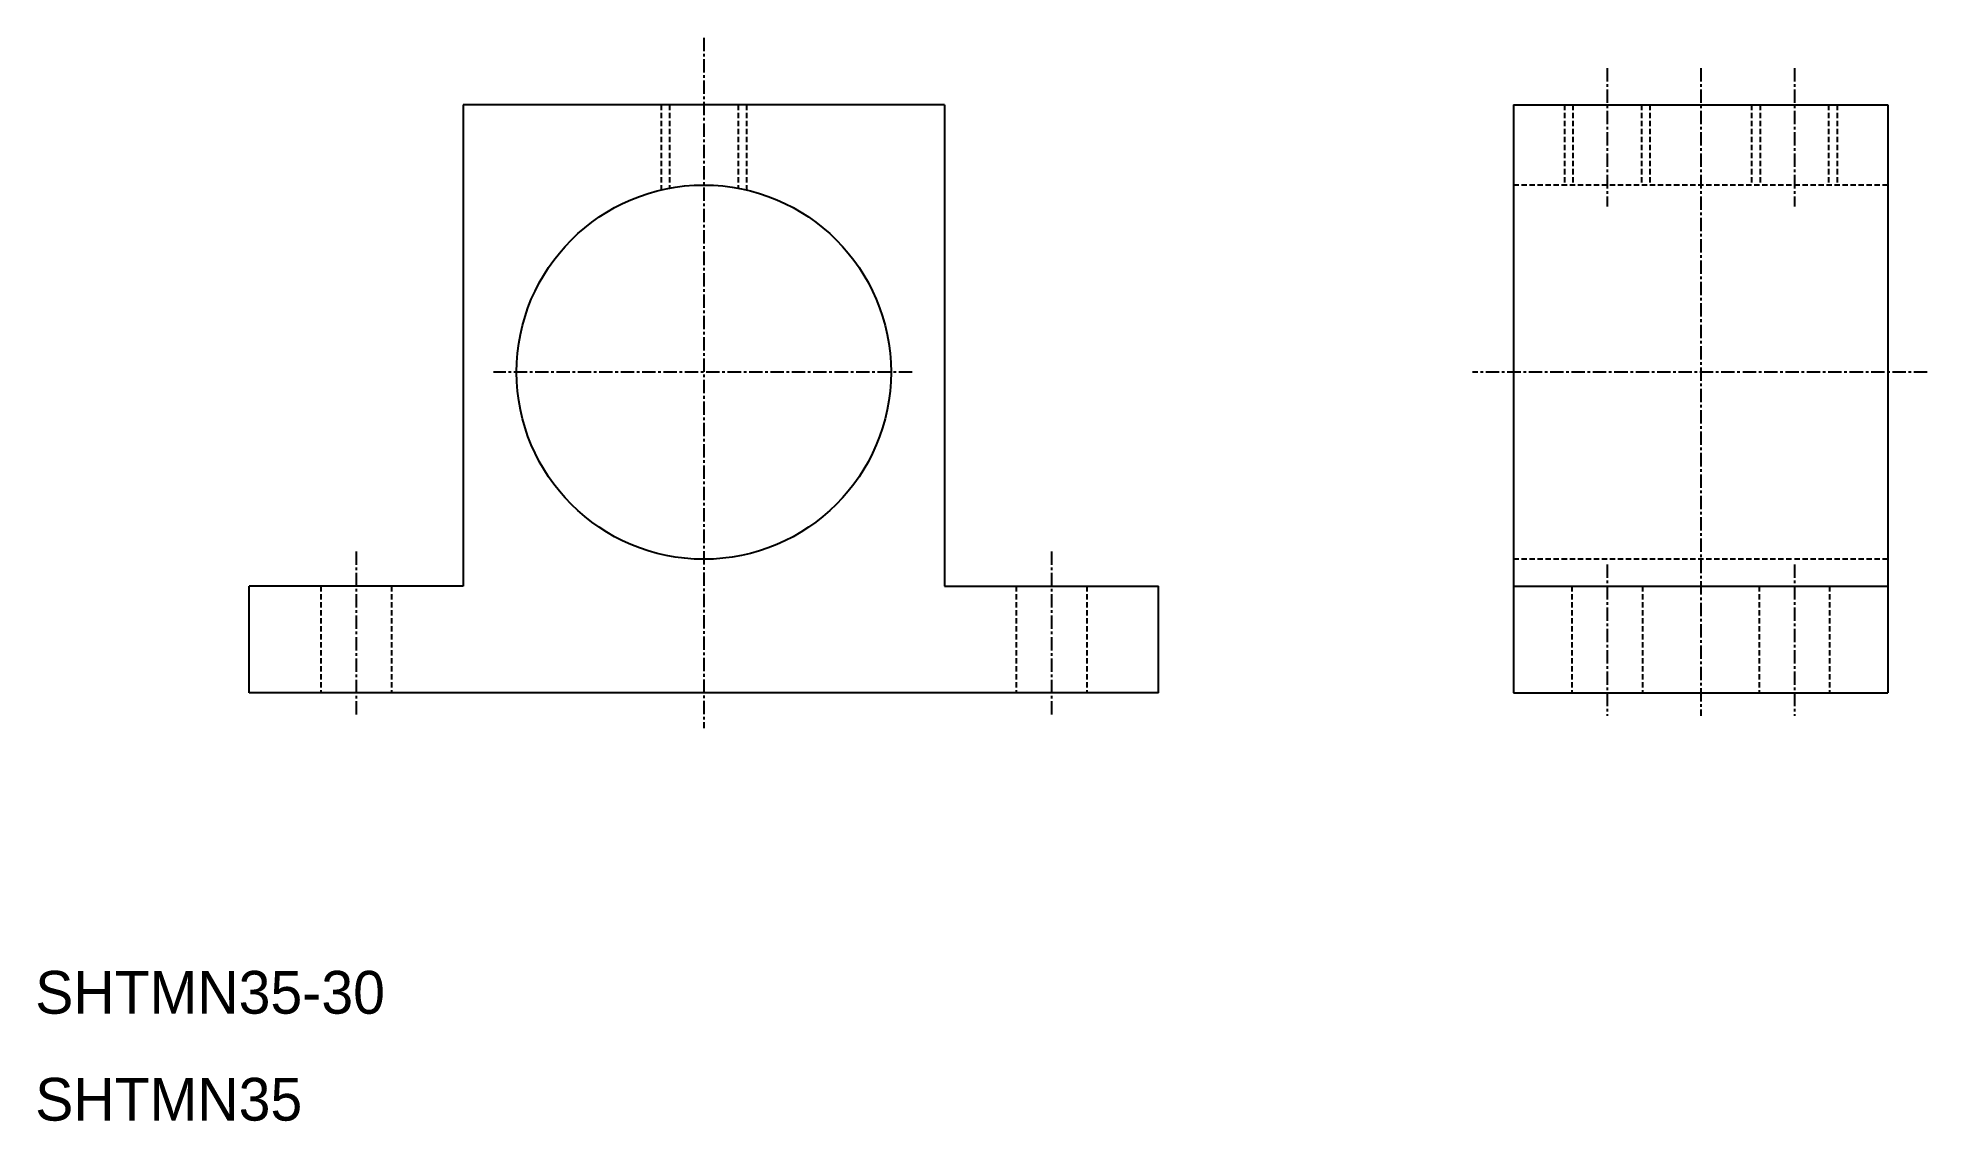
# Model space of a CAD drawing. Extents: x 10 to 187, y 10 to 111.
import ezdxf

# ---------------------------------------------------------------- set-up
doc = ezdxf.new("R2010")
doc.units = 0
doc.linetypes.add('CENTER', pattern=[2, 1.25, -0.25, 0.25, -0.25])
doc.linetypes.add('DASHED', pattern=[0.75, 0.5, -0.25])
doc.layers.get('0').update_dxf_attribs({"linetype": 'CONTINUOUS'})
doc.layers.add('CENTER', color=1, linetype='CENTER')

msp = doc.modelspace()

# ---------------------------------------------------------------- linework, layer by layer
at = {"color": 7, "linetype": 'CONTINUOUS'}
for p, q in [((95, 105), (50, 105)), ((50, 105), (50, 60)), ((95, 105), (95, 60)), ((148.19, 105), (183.19, 105)), ((148.19, 105), (148.19, 50)), ((183.19, 105), (183.19, 50)), ((50, 60), (30, 60)), ((30, 50), (30, 60)), ((95, 60), (115, 60)), ((115, 50), (115, 60)), ((148.19, 60), (183.19, 60)), ((115, 50), (30, 50)), ((72.5, 50), (72.5, 50)), ((93.75, 50), (93.75, 50)), ((148.19, 50), (183.19, 50))]:
    msp.add_line(p, q, dxfattribs=at)
at = {"color": 3, "linetype": 'DASHED'}
for p, q in [((68.5, 105), (68.5, 97.04)), ((69.3, 105), (69.3, 97.2)), ((75.7, 105), (75.7, 97.2)), ((76.5, 105), (76.5, 97.04)), ((152.94, 105), (152.94, 97.5)), ((153.74, 105), (153.74, 97.5)), ((160.14, 105), (160.14, 97.5)), ((160.94, 105), (160.94, 97.5)), ((170.44, 105), (170.44, 97.5)), ((171.24, 105), (171.24, 97.5)), ((177.64, 105), (177.64, 97.5)), ((178.44, 105), (178.44, 97.5)), ((183.19, 97.5), (148.19, 97.5)), ((183.19, 62.5), (148.19, 62.5)), ((36.7, 60), (36.7, 50)), ((43.3, 60), (43.3, 50)), ((101.7, 60), (101.7, 50)), ((108.3, 60), (108.3, 50)), ((153.64, 60), (153.64, 50)), ((160.24, 60), (160.24, 50)), ((171.14, 60), (171.14, 50)), ((177.74, 60), (177.74, 50))]:
    msp.add_line(p, q, dxfattribs=at)
at = {"color": 7, "linetype": 'CONTINUOUS'}
msp.add_circle((72.5, 80), 17.5, dxfattribs=at)
at = {"layer": 'CENTER', "color": 1, "linetype": 'CENTER'}
for p, q in [((72.5, 111.27), (72.5, 46.69)), ((156.94, 108.44), (156.94, 95.5)), ((165.69, 108.44), (165.69, 47.86)), ((174.44, 108.44), (174.44, 95.5)), ((91.98, 80), (52.83, 80)), ((186.86, 80), (144.36, 80)), ((40, 63.23), (40, 47.78)), ((105, 63.23), (105, 47.78)), ((156.94, 62), (156.94, 47.86)), ((174.44, 62), (174.44, 47.86))]:
    msp.add_line(p, q, dxfattribs=at)

# ---------------------------------------------------------------- texts
at = {"color": 7, "linetype": 'CONTINUOUS'}
for s, p in [('SHTMN35-30', (10, 20)), ('SHTMN35', (10, 10))]:
    msp.add_text(s, height=4, dxfattribs=at).set_placement(p)

doc.saveas('drawing.dxf')
